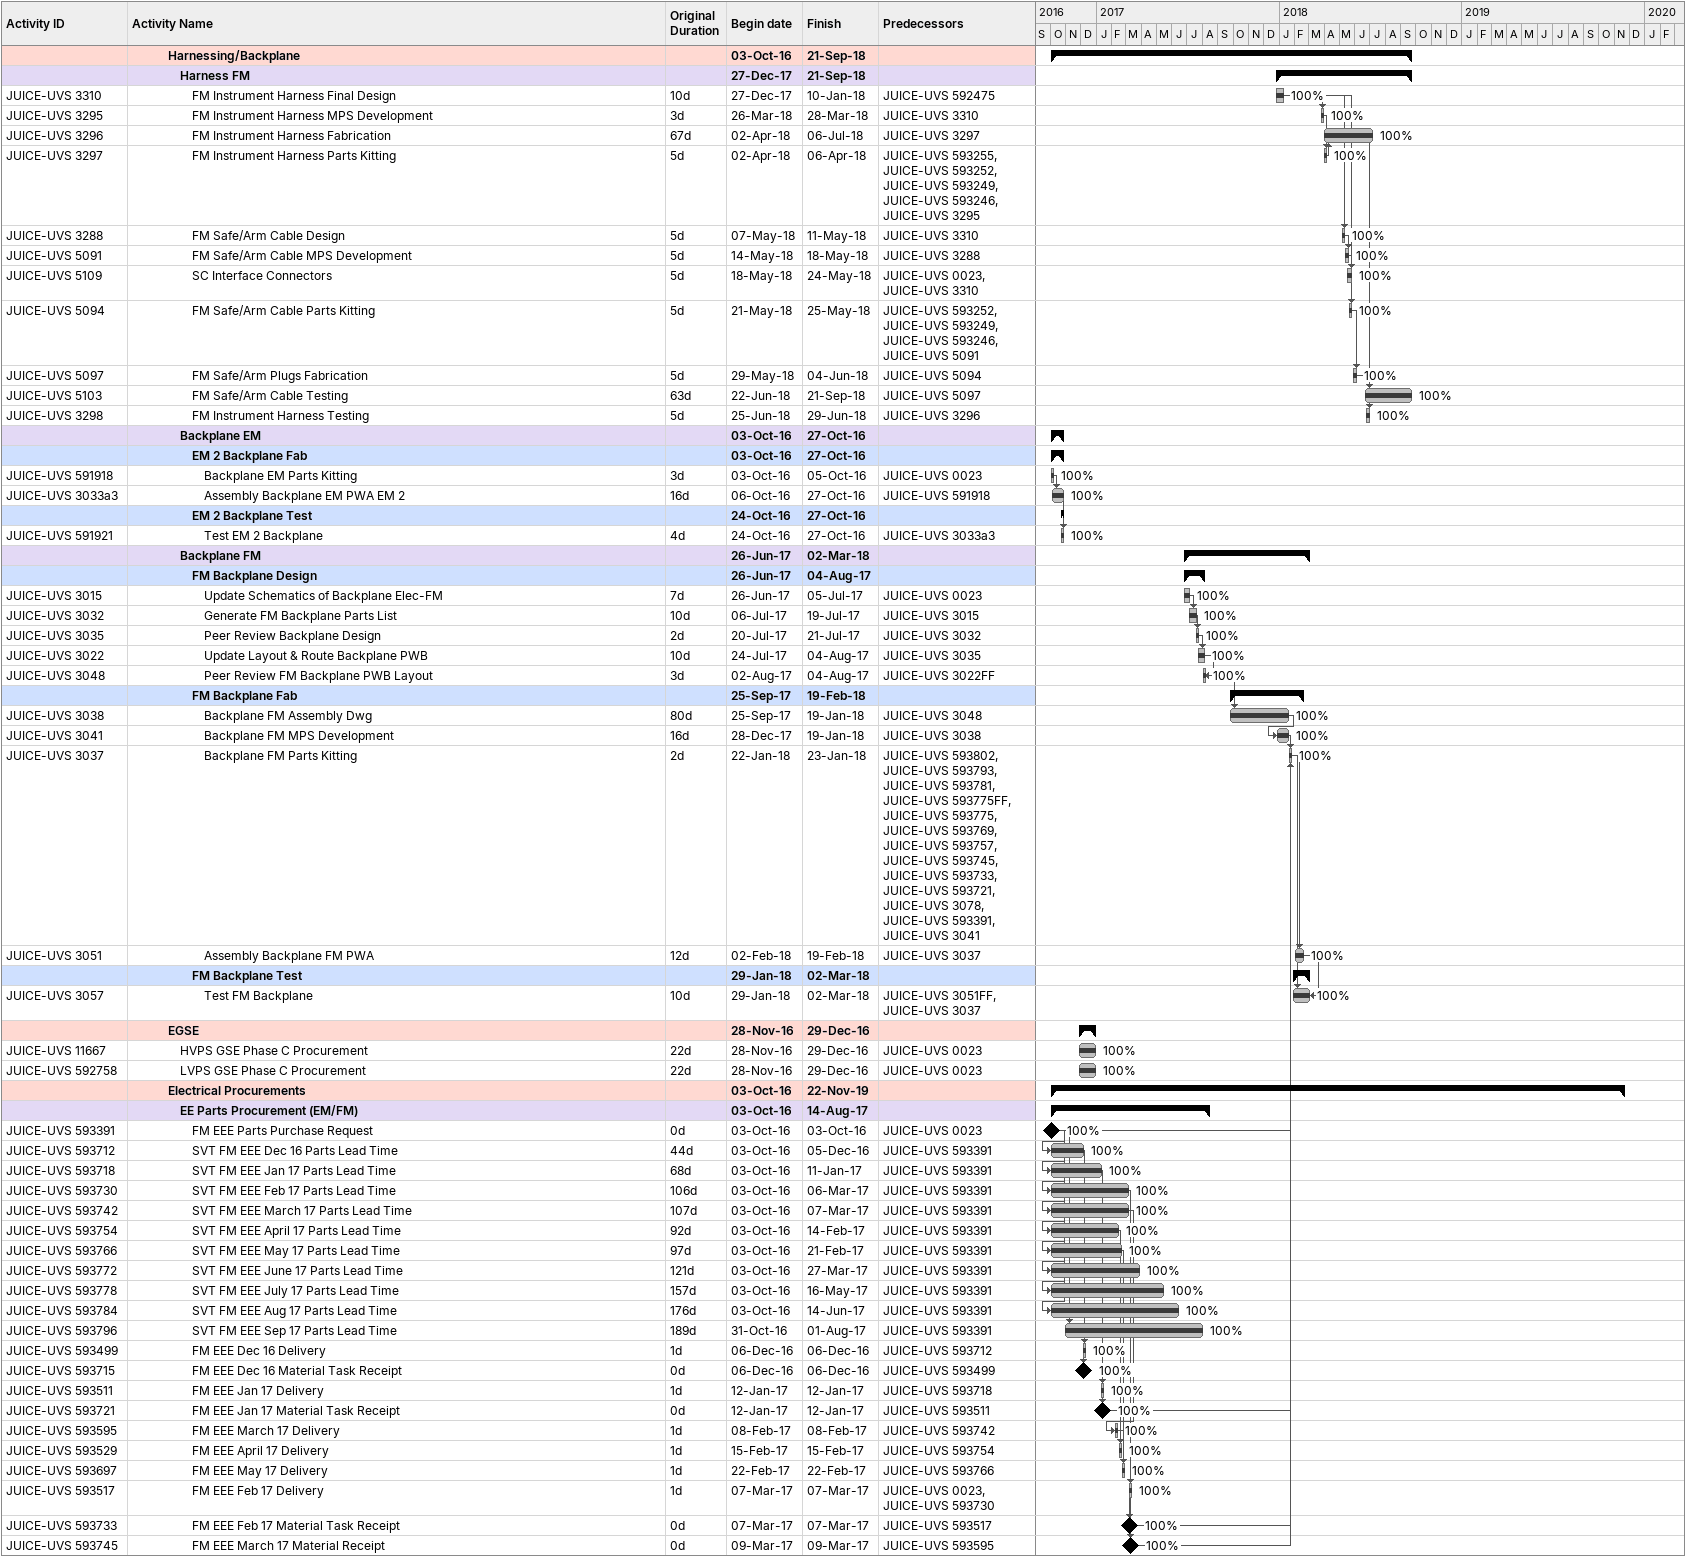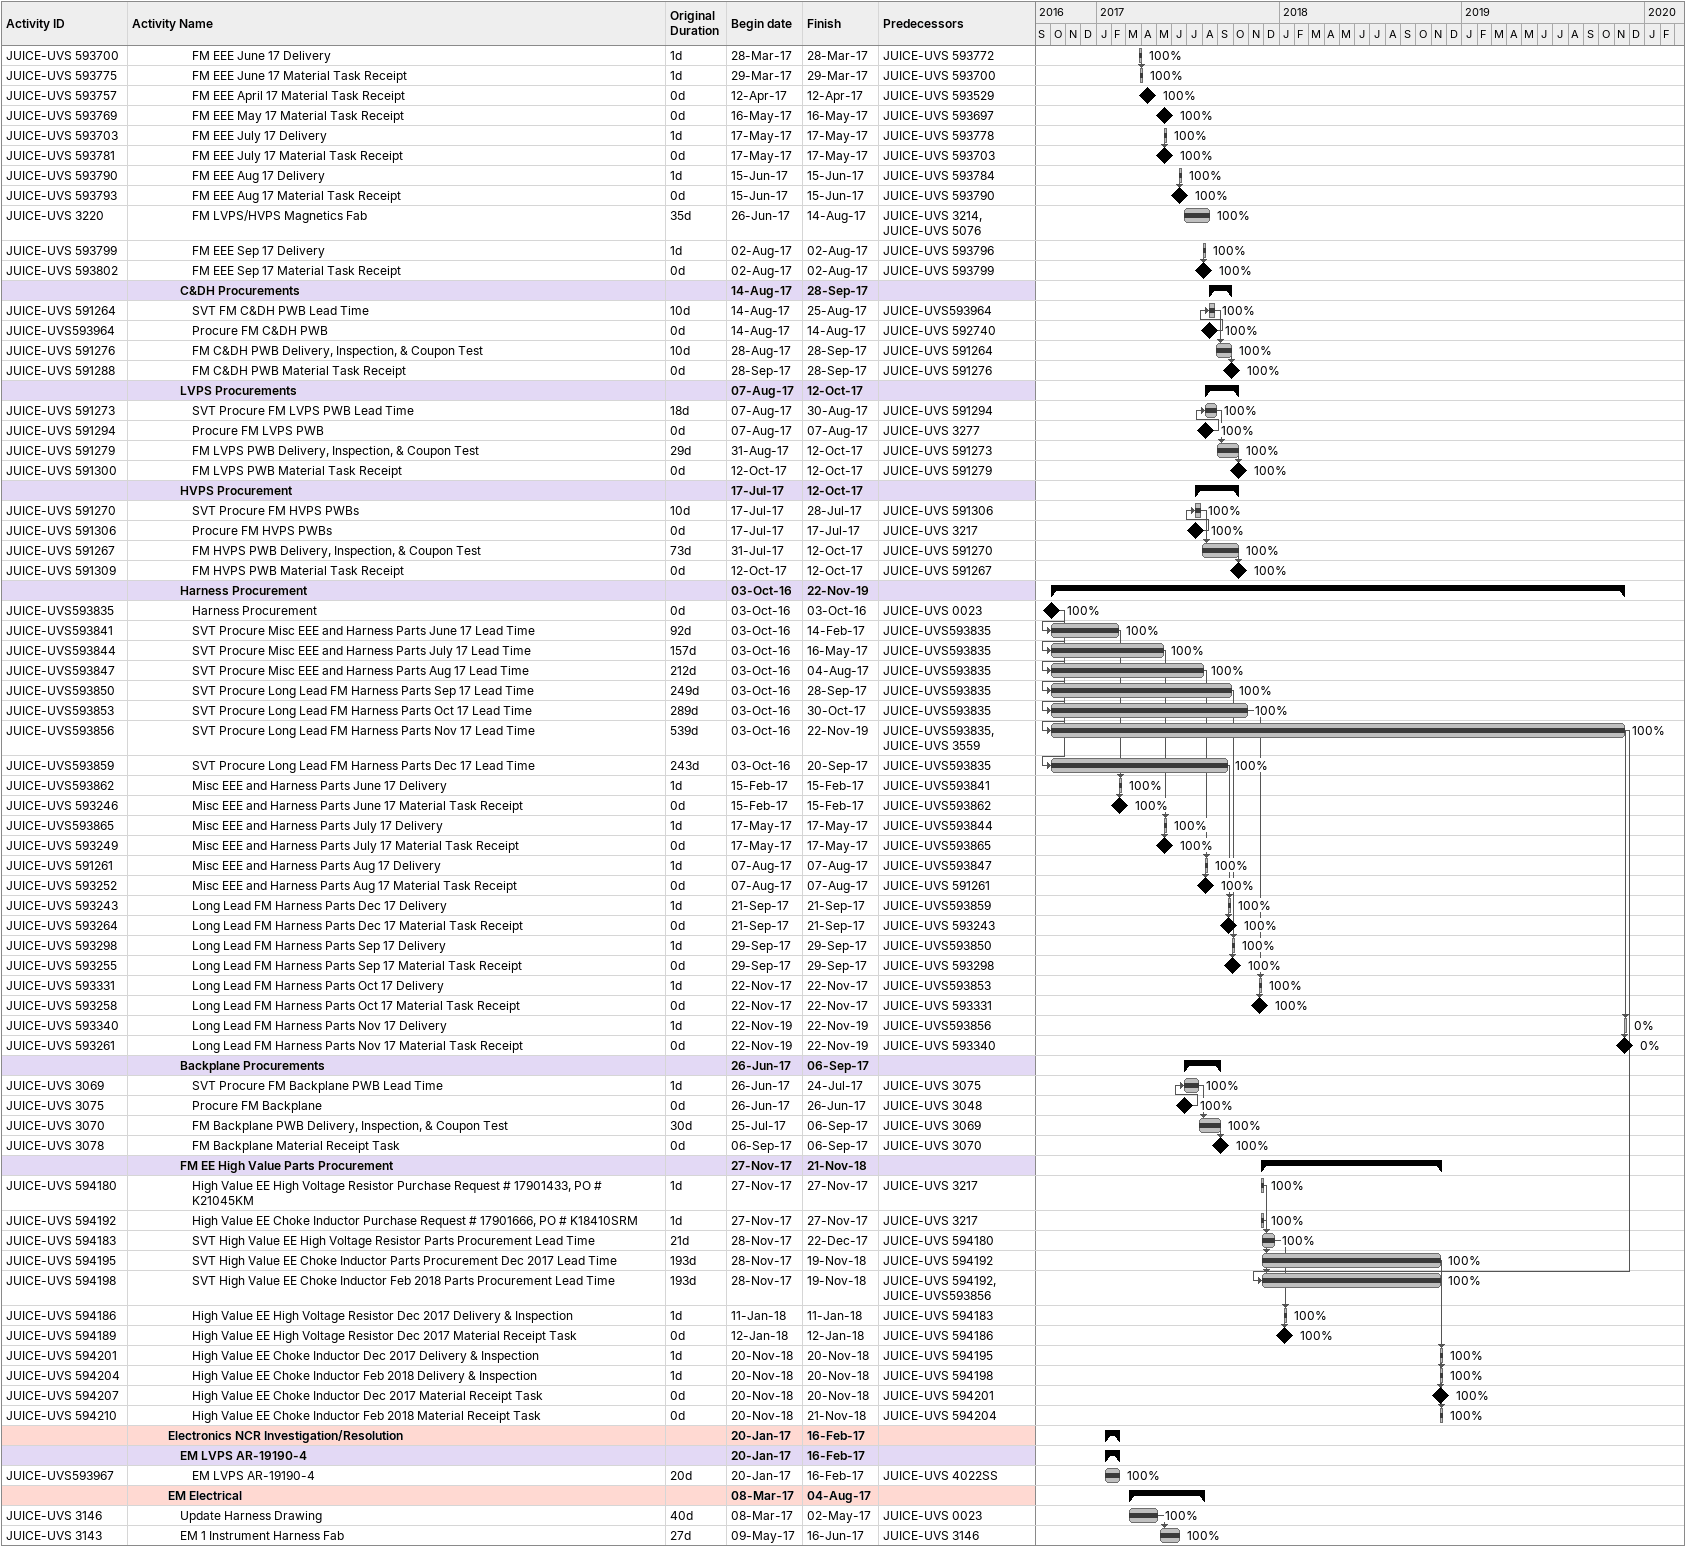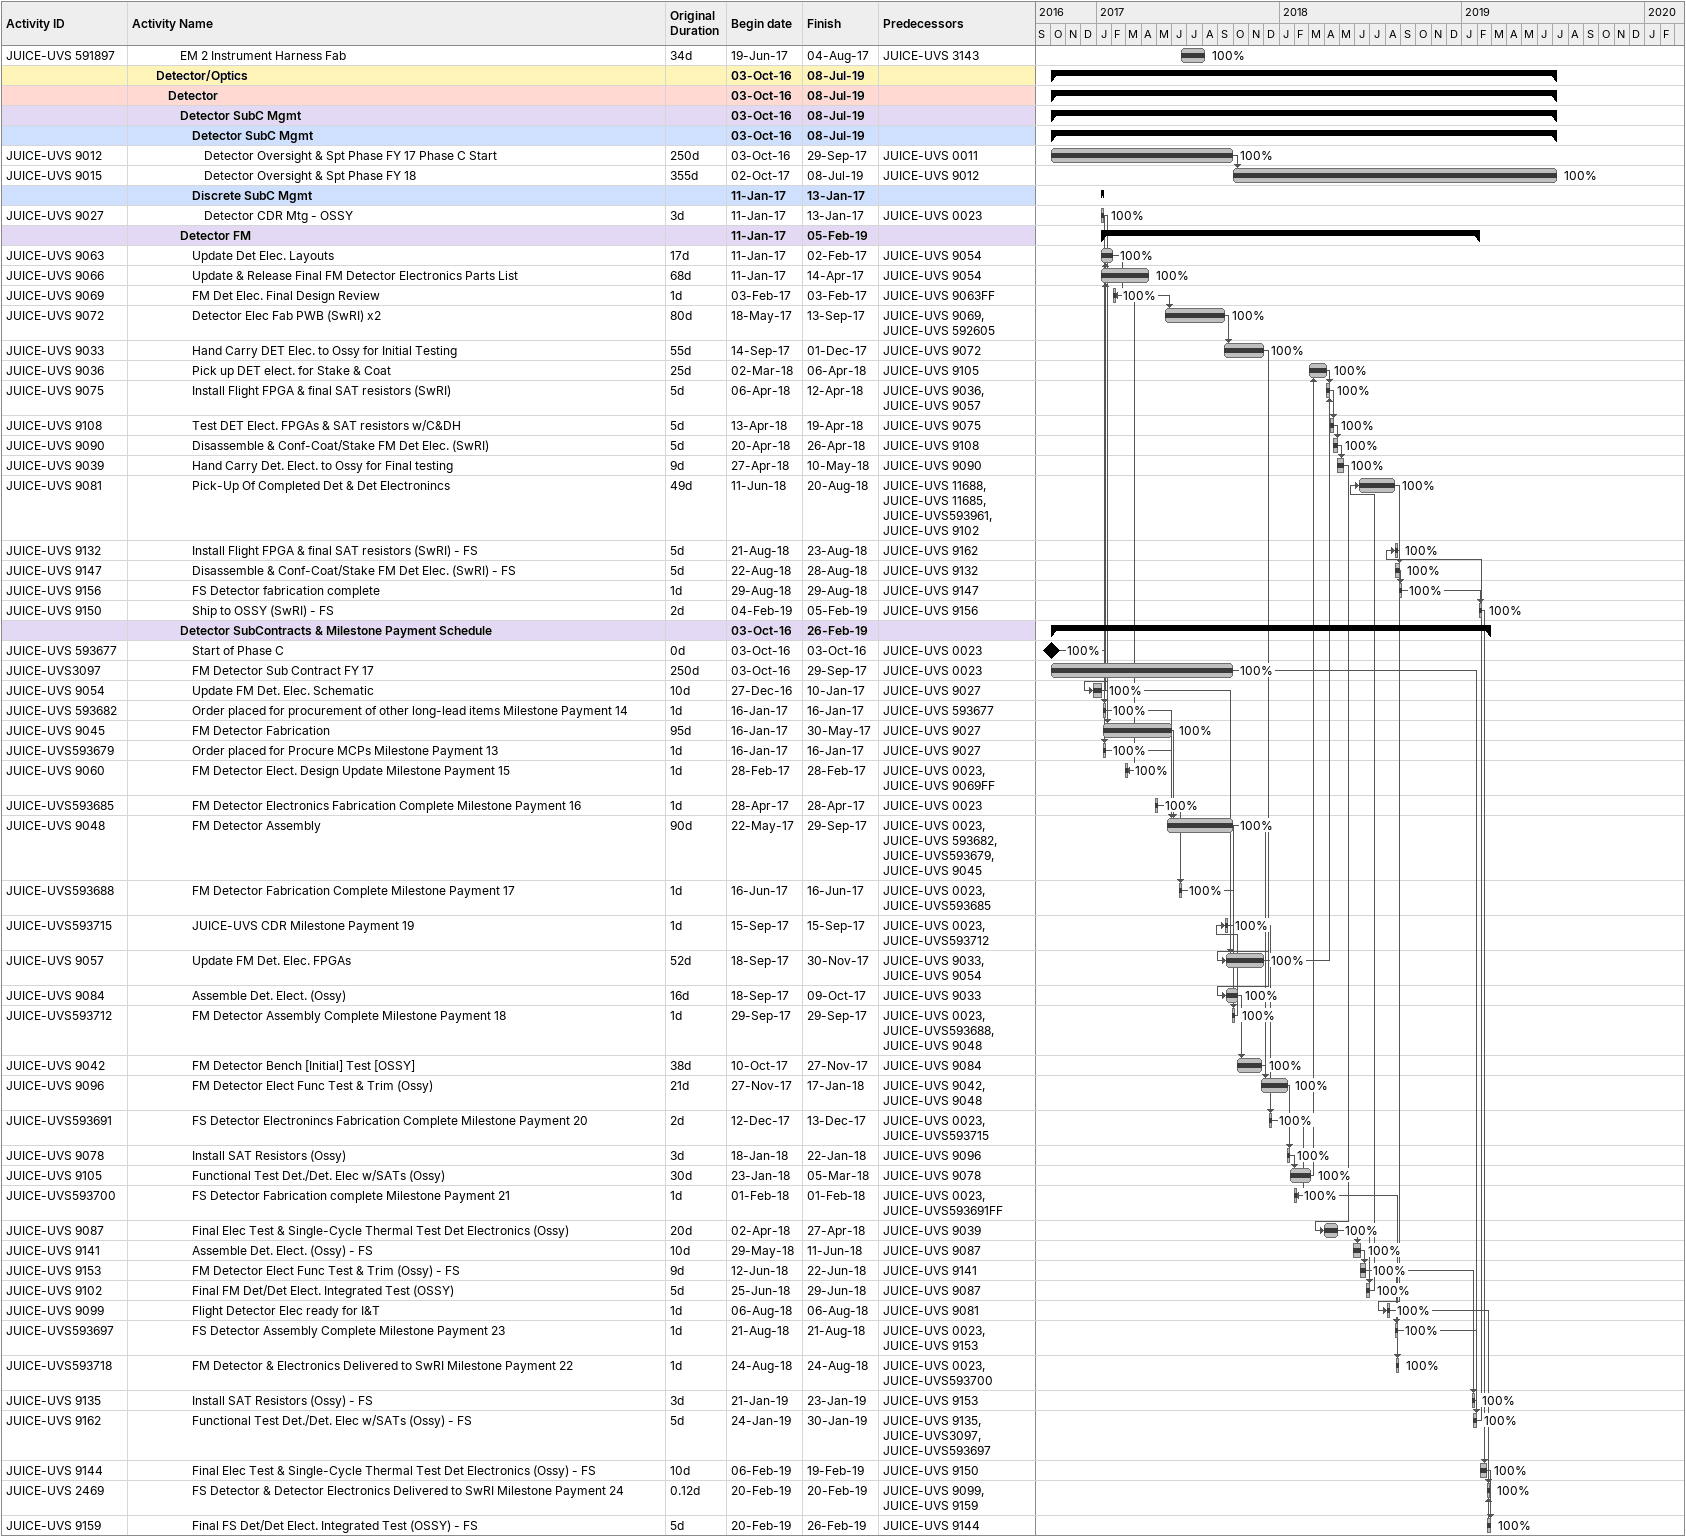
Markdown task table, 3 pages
| ID | Level | Task | Original duration | Start | Finish | Predecessors | % complete |
|---|---|---|---|---|---|---|---|
|  | 4 | **Harnessing/Backplane** |  | 2016-10-03 | 2018-09-21 |  |  |
|  | 5 | **Harness FM** |  | 2017-12-27 | 2018-09-21 |  |  |
| JUICE-UVS 3310 | 6 | FM Instrument Harness Final Design | 10d | 2017-12-27 | 2018-01-10 | JUICE-UVS 592475 | 100 |
| JUICE-UVS 3295 | 6 | FM Instrument Harness MPS Development | 3d | 2018-03-26 | 2018-03-28 | JUICE-UVS 3310 | 100 |
| JUICE-UVS 3296 | 6 | FM Instrument Harness Fabrication | 67d | 2018-04-02 | 2018-07-06 | JUICE-UVS 3297 | 100 |
| JUICE-UVS 3297 | 6 | FM Instrument Harness Parts Kitting | 5d | 2018-04-02 | 2018-04-06 | JUICE-UVS 593255, JUICE-UVS 593252, JUICE-UVS 593249, JUICE-UVS 593246, JUICE-UVS 3295 | 100 |
| JUICE-UVS 3288 | 6 | FM Safe/Arm Cable Design | 5d | 2018-05-07 | 2018-05-11 | JUICE-UVS 3310 | 100 |
| JUICE-UVS 5091 | 6 | FM Safe/Arm Cable MPS Development | 5d | 2018-05-14 | 2018-05-18 | JUICE-UVS 3288 | 100 |
| JUICE-UVS 5109 | 6 | SC Interface Connectors | 5d | 2018-05-18 | 2018-05-24 | JUICE-UVS 0023, JUICE-UVS 3310 | 100 |
| JUICE-UVS 5094 | 6 | FM Safe/Arm Cable Parts Kitting | 5d | 2018-05-21 | 2018-05-25 | JUICE-UVS 593252, JUICE-UVS 593249, JUICE-UVS 593246, JUICE-UVS 5091 | 100 |
| JUICE-UVS 5097 | 6 | FM Safe/Arm Plugs Fabrication | 5d | 2018-05-29 | 2018-06-04 | JUICE-UVS 5094 | 100 |
| JUICE-UVS 5103 | 6 | FM Safe/Arm Cable Testing | 63d | 2018-06-22 | 2018-09-21 | JUICE-UVS 5097 | 100 |
| JUICE-UVS 3298 | 6 | FM Instrument Harness Testing | 5d | 2018-06-25 | 2018-06-29 | JUICE-UVS 3296 | 100 |
|  | 5 | **Backplane EM** |  | 2016-10-03 | 2016-10-27 |  |  |
|  | 6 | **EM 2 Backplane Fab** |  | 2016-10-03 | 2016-10-27 |  |  |
| JUICE-UVS 591918 | 7 | Backplane EM Parts Kitting | 3d | 2016-10-03 | 2016-10-05 | JUICE-UVS 0023 | 100 |
| JUICE-UVS 3033a3 | 7 | Assembly Backplane EM PWA EM 2 | 16d | 2016-10-06 | 2016-10-27 | JUICE-UVS 591918 | 100 |
|  | 6 | **EM 2 Backplane Test** |  | 2016-10-24 | 2016-10-27 |  |  |
| JUICE-UVS 591921 | 7 | Test EM 2 Backplane | 4d | 2016-10-24 | 2016-10-27 | JUICE-UVS 3033a3 | 100 |
|  | 5 | **Backplane FM** |  | 2017-06-26 | 2018-03-02 |  |  |
|  | 6 | **FM Backplane Design** |  | 2017-06-26 | 2017-08-04 |  |  |
| JUICE-UVS 3015 | 7 | Update Schematics of Backplane Elec-FM | 7d | 2017-06-26 | 2017-07-05 | JUICE-UVS 0023 | 100 |
| JUICE-UVS 3032 | 7 | Generate FM Backplane Parts List | 10d | 2017-07-06 | 2017-07-19 | JUICE-UVS 3015 | 100 |
| JUICE-UVS 3035 | 7 | Peer Review Backplane Design | 2d | 2017-07-20 | 2017-07-21 | JUICE-UVS 3032 | 100 |
| JUICE-UVS 3022 | 7 | Update Layout & Route Backplane PWB | 10d | 2017-07-24 | 2017-08-04 | JUICE-UVS 3035 | 100 |
| JUICE-UVS 3048 | 7 | Peer Review FM Backplane PWB Layout | 3d | 2017-08-02 | 2017-08-04 | JUICE-UVS 3022FF | 100 |
|  | 6 | **FM Backplane Fab** |  | 2017-09-25 | 2018-02-19 |  |  |
| JUICE-UVS 3038 | 7 | Backplane FM Assembly Dwg | 80d | 2017-09-25 | 2018-01-19 | JUICE-UVS 3048 | 100 |
| JUICE-UVS 3041 | 7 | Backplane FM MPS Development | 16d | 2017-12-28 | 2018-01-19 | JUICE-UVS 3038 | 100 |
| JUICE-UVS 3037 | 7 | Backplane FM Parts Kitting | 2d | 2018-01-22 | 2018-01-23 | JUICE-UVS 593802, JUICE-UVS 593793, JUICE-UVS 593781, JUICE-UVS 593775FF, JUICE-UVS 593775, JUICE-UVS 593769, JUICE-UVS 593757, JUICE-UVS 593745, JUICE-UVS 593733, JUICE-UVS 593721, JUICE-UVS 3078, JUICE-UVS 593391, JUICE-UVS 3041 | 100 |
| JUICE-UVS 3051 | 7 | Assembly Backplane FM PWA | 12d | 2018-02-02 | 2018-02-19 | JUICE-UVS 3037 | 100 |
|  | 6 | **FM Backplane Test** |  | 2018-01-29 | 2018-03-02 |  |  |
| JUICE-UVS 3057 | 7 | Test FM Backplane | 10d | 2018-01-29 | 2018-03-02 | JUICE-UVS 3051FF, JUICE-UVS 3037 | 100 |
|  | 4 | **EGSE** |  | 2016-11-28 | 2016-12-29 |  |  |
| JUICE-UVS 11667 | 5 | HVPS GSE Phase C Procurement | 22d | 2016-11-28 | 2016-12-29 | JUICE-UVS 0023 | 100 |
| JUICE-UVS 592758 | 5 | LVPS GSE Phase C Procurement | 22d | 2016-11-28 | 2016-12-29 | JUICE-UVS 0023 | 100 |
|  | 4 | **Electrical Procurements** |  | 2016-10-03 | 2019-11-22 |  |  |
|  | 5 | **EE Parts Procurement (EM/FM)** |  | 2016-10-03 | 2017-08-14 |  |  |
| JUICE-UVS 593391 | 6 | FM EEE Parts Purchase Request | 0d | 2016-10-03 | 2016-10-03 | JUICE-UVS 0023 | 100 |
| JUICE-UVS 593712 | 6 | SVT FM EEE Dec 16 Parts Lead Time | 44d | 2016-10-03 | 2016-12-05 | JUICE-UVS 593391 | 100 |
| JUICE-UVS 593718 | 6 | SVT FM EEE Jan 17 Parts Lead Time | 68d | 2016-10-03 | 2017-01-11 | JUICE-UVS 593391 | 100 |
| JUICE-UVS 593730 | 6 | SVT FM EEE Feb 17 Parts Lead Time | 106d | 2016-10-03 | 2017-03-06 | JUICE-UVS 593391 | 100 |
| JUICE-UVS 593742 | 6 | SVT FM EEE March 17 Parts Lead Time | 107d | 2016-10-03 | 2017-03-07 | JUICE-UVS 593391 | 100 |
| JUICE-UVS 593754 | 6 | SVT FM EEE April 17 Parts Lead Time | 92d | 2016-10-03 | 2017-02-14 | JUICE-UVS 593391 | 100 |
| JUICE-UVS 593766 | 6 | SVT FM EEE May 17 Parts Lead Time | 97d | 2016-10-03 | 2017-02-21 | JUICE-UVS 593391 | 100 |
| JUICE-UVS 593772 | 6 | SVT FM EEE June 17 Parts Lead Time | 121d | 2016-10-03 | 2017-03-27 | JUICE-UVS 593391 | 100 |
| JUICE-UVS 593778 | 6 | SVT FM EEE July 17 Parts Lead Time | 157d | 2016-10-03 | 2017-05-16 | JUICE-UVS 593391 | 100 |
| JUICE-UVS 593784 | 6 | SVT FM EEE Aug 17 Parts Lead Time | 176d | 2016-10-03 | 2017-06-14 | JUICE-UVS 593391 | 100 |
| JUICE-UVS 593796 | 6 | SVT FM EEE Sep 17 Parts Lead Time | 189d | 2016-10-31 | 2017-08-01 | JUICE-UVS 593391 | 100 |
| JUICE-UVS 593499 | 6 | FM EEE Dec 16 Delivery | 1d | 2016-12-06 | 2016-12-06 | JUICE-UVS 593712 | 100 |
| JUICE-UVS 593715 | 6 | FM EEE Dec 16 Material Task Receipt | 0d | 2016-12-06 | 2016-12-06 | JUICE-UVS 593499 | 100 |
| JUICE-UVS 593511 | 6 | FM EEE Jan 17 Delivery | 1d | 2017-01-12 | 2017-01-12 | JUICE-UVS 593718 | 100 |
| JUICE-UVS 593721 | 6 | FM EEE Jan 17 Material Task Receipt | 0d | 2017-01-12 | 2017-01-12 | JUICE-UVS 593511 | 100 |
| JUICE-UVS 593595 | 6 | FM EEE March 17 Delivery | 1d | 2017-02-08 | 2017-02-08 | JUICE-UVS 593742 | 100 |
| JUICE-UVS 593529 | 6 | FM EEE April 17 Delivery | 1d | 2017-02-15 | 2017-02-15 | JUICE-UVS 593754 | 100 |
| JUICE-UVS 593697 | 6 | FM EEE May 17 Delivery | 1d | 2017-02-22 | 2017-02-22 | JUICE-UVS 593766 | 100 |
| JUICE-UVS 593517 | 6 | FM EEE Feb 17 Delivery | 1d | 2017-03-07 | 2017-03-07 | JUICE-UVS 0023, JUICE-UVS 593730 | 100 |
| JUICE-UVS 593733 | 6 | FM EEE Feb 17 Material Task Receipt | 0d | 2017-03-07 | 2017-03-07 | JUICE-UVS 593517 | 100 |
| JUICE-UVS 593745 | 6 | FM EEE March 17 Material Receipt | 0d | 2017-03-09 | 2017-03-09 | JUICE-UVS 593595 | 100 |
| JUICE-UVS 593700 | 6 | FM EEE June 17 Delivery | 1d | 2017-03-28 | 2017-03-28 | JUICE-UVS 593772 | 100 |
| JUICE-UVS 593775 | 6 | FM EEE June 17 Material Task Receipt | 1d | 2017-03-29 | 2017-03-29 | JUICE-UVS 593700 | 100 |
| JUICE-UVS 593757 | 6 | FM EEE April 17 Material Task Receipt | 0d | 2017-04-12 | 2017-04-12 | JUICE-UVS 593529 | 100 |
| JUICE-UVS 593769 | 6 | FM EEE May 17 Material Task Receipt | 0d | 2017-05-16 | 2017-05-16 | JUICE-UVS 593697 | 100 |
| JUICE-UVS 593703 | 6 | FM EEE July 17 Delivery | 1d | 2017-05-17 | 2017-05-17 | JUICE-UVS 593778 | 100 |
| JUICE-UVS 593781 | 6 | FM EEE July 17 Material Task Receipt | 0d | 2017-05-17 | 2017-05-17 | JUICE-UVS 593703 | 100 |
| JUICE-UVS 593790 | 6 | FM EEE Aug 17 Delivery | 1d | 2017-06-15 | 2017-06-15 | JUICE-UVS 593784 | 100 |
| JUICE-UVS 593793 | 6 | FM EEE Aug 17 Material Task Receipt | 0d | 2017-06-15 | 2017-06-15 | JUICE-UVS 593790 | 100 |
| JUICE-UVS 3220 | 6 | FM LVPS/HVPS Magnetics Fab | 35d | 2017-06-26 | 2017-08-14 | JUICE-UVS 3214, JUICE-UVS 5076 | 100 |
| JUICE-UVS 593799 | 6 | FM EEE Sep 17 Delivery | 1d | 2017-08-02 | 2017-08-02 | JUICE-UVS 593796 | 100 |
| JUICE-UVS 593802 | 6 | FM EEE Sep 17 Material Task Receipt | 0d | 2017-08-02 | 2017-08-02 | JUICE-UVS 593799 | 100 |
|  | 5 | **C&DH Procurements** |  | 2017-08-14 | 2017-09-28 |  |  |
| JUICE-UVS 591264 | 6 | SVT FM C&DH PWB Lead Time | 10d | 2017-08-14 | 2017-08-25 | JUICE-UVS593964 | 100 |
| JUICE-UVS593964 | 6 | Procure FM C&DH PWB | 0d | 2017-08-14 | 2017-08-14 | JUICE-UVS 592740 | 100 |
| JUICE-UVS 591276 | 6 | FM C&DH PWB Delivery, Inspection, & Coupon Test | 10d | 2017-08-28 | 2017-09-28 | JUICE-UVS 591264 | 100 |
| JUICE-UVS 591288 | 6 | FM C&DH PWB Material Task Receipt | 0d | 2017-09-28 | 2017-09-28 | JUICE-UVS 591276 | 100 |
|  | 5 | **LVPS Procurements** |  | 2017-08-07 | 2017-10-12 |  |  |
| JUICE-UVS 591273 | 6 | SVT Procure FM LVPS PWB Lead Time | 18d | 2017-08-07 | 2017-08-30 | JUICE-UVS 591294 | 100 |
| JUICE-UVS 591294 | 6 | Procure FM LVPS PWB | 0d | 2017-08-07 | 2017-08-07 | JUICE-UVS 3277 | 100 |
| JUICE-UVS 591279 | 6 | FM LVPS PWB Delivery, Inspection, & Coupon Test | 29d | 2017-08-31 | 2017-10-12 | JUICE-UVS 591273 | 100 |
| JUICE-UVS 591300 | 6 | FM LVPS PWB Material Task Receipt | 0d | 2017-10-12 | 2017-10-12 | JUICE-UVS 591279 | 100 |
|  | 5 | **HVPS Procurement** |  | 2017-07-17 | 2017-10-12 |  |  |
| JUICE-UVS 591270 | 6 | SVT Procure FM HVPS PWBs | 10d | 2017-07-17 | 2017-07-28 | JUICE-UVS 591306 | 100 |
| JUICE-UVS 591306 | 6 | Procure FM HVPS PWBs | 0d | 2017-07-17 | 2017-07-17 | JUICE-UVS 3217 | 100 |
| JUICE-UVS 591267 | 6 | FM HVPS PWB Delivery, Inspection, & Coupon Test | 73d | 2017-07-31 | 2017-10-12 | JUICE-UVS 591270 | 100 |
| JUICE-UVS 591309 | 6 | FM HVPS PWB Material Task Receipt | 0d | 2017-10-12 | 2017-10-12 | JUICE-UVS 591267 | 100 |
|  | 5 | **Harness Procurement** |  | 2016-10-03 | 2019-11-22 |  |  |
| JUICE-UVS593835 | 6 | Harness Procurement | 0d | 2016-10-03 | 2016-10-03 | JUICE-UVS 0023 | 100 |
| JUICE-UVS593841 | 6 | SVT Procure Misc EEE and Harness Parts June 17 Lead Time | 92d | 2016-10-03 | 2017-02-14 | JUICE-UVS593835 | 100 |
| JUICE-UVS593844 | 6 | SVT Procure Misc EEE and Harness Parts July 17 Lead Time | 157d | 2016-10-03 | 2017-05-16 | JUICE-UVS593835 | 100 |
| JUICE-UVS593847 | 6 | SVT Procure Misc EEE and Harness Parts Aug 17 Lead Time | 212d | 2016-10-03 | 2017-08-04 | JUICE-UVS593835 | 100 |
| JUICE-UVS593850 | 6 | SVT Procure Long Lead FM Harness Parts Sep 17 Lead Time | 249d | 2016-10-03 | 2017-09-28 | JUICE-UVS593835 | 100 |
| JUICE-UVS593853 | 6 | SVT Procure Long Lead FM Harness Parts Oct 17 Lead Time | 289d | 2016-10-03 | 2017-10-30 | JUICE-UVS593835 | 100 |
| JUICE-UVS593856 | 6 | SVT Procure Long Lead FM Harness Parts Nov 17 Lead Time | 539d | 2016-10-03 | 2019-11-22 | JUICE-UVS593835, JUICE-UVS 3559 | 100 |
| JUICE-UVS593859 | 6 | SVT Procure Long Lead FM Harness Parts Dec 17 Lead Time | 243d | 2016-10-03 | 2017-09-20 | JUICE-UVS593835 | 100 |
| JUICE-UVS593862 | 6 | Misc EEE and Harness Parts June 17 Delivery | 1d | 2017-02-15 | 2017-02-15 | JUICE-UVS593841 | 100 |
| JUICE-UVS 593246 | 6 | Misc EEE and Harness Parts June 17 Material Task Receipt | 0d | 2017-02-15 | 2017-02-15 | JUICE-UVS593862 | 100 |
| JUICE-UVS593865 | 6 | Misc EEE and Harness Parts July 17 Delivery | 1d | 2017-05-17 | 2017-05-17 | JUICE-UVS593844 | 100 |
| JUICE-UVS 593249 | 6 | Misc EEE and Harness Parts July 17 Material Task Receipt | 0d | 2017-05-17 | 2017-05-17 | JUICE-UVS593865 | 100 |
| JUICE-UVS 591261 | 6 | Misc EEE and Harness Parts Aug 17 Delivery | 1d | 2017-08-07 | 2017-08-07 | JUICE-UVS593847 | 100 |
| JUICE-UVS 593252 | 6 | Misc EEE and Harness Parts Aug 17 Material Task Receipt | 0d | 2017-08-07 | 2017-08-07 | JUICE-UVS 591261 | 100 |
| JUICE-UVS 593243 | 6 | Long Lead FM Harness Parts Dec 17 Delivery | 1d | 2017-09-21 | 2017-09-21 | JUICE-UVS593859 | 100 |
| JUICE-UVS 593264 | 6 | Long Lead FM Harness Parts Dec 17 Material Task Receipt | 0d | 2017-09-21 | 2017-09-21 | JUICE-UVS 593243 | 100 |
| JUICE-UVS 593298 | 6 | Long Lead FM Harness Parts Sep 17 Delivery | 1d | 2017-09-29 | 2017-09-29 | JUICE-UVS593850 | 100 |
| JUICE-UVS 593255 | 6 | Long Lead FM Harness Parts Sep 17 Material Task Receipt | 0d | 2017-09-29 | 2017-09-29 | JUICE-UVS 593298 | 100 |
| JUICE-UVS 593331 | 6 | Long Lead FM Harness Parts Oct 17 Delivery | 1d | 2017-11-22 | 2017-11-22 | JUICE-UVS593853 | 100 |
| JUICE-UVS 593258 | 6 | Long Lead FM Harness Parts Oct 17 Material Task Receipt | 0d | 2017-11-22 | 2017-11-22 | JUICE-UVS 593331 | 100 |
| JUICE-UVS 593340 | 6 | Long Lead FM Harness Parts Nov 17 Delivery | 1d | 2019-11-22 | 2019-11-22 | JUICE-UVS593856 | 0 |
| JUICE-UVS 593261 | 6 | Long Lead FM Harness Parts Nov 17 Material Task Receipt | 0d | 2019-11-22 | 2019-11-22 | JUICE-UVS 593340 | 0 |
|  | 5 | **Backplane Procurements** |  | 2017-06-26 | 2017-09-06 |  |  |
| JUICE-UVS 3069 | 6 | SVT Procure FM Backplane PWB Lead Time | 1d | 2017-06-26 | 2017-07-24 | JUICE-UVS 3075 | 100 |
| JUICE-UVS 3075 | 6 | Procure FM Backplane | 0d | 2017-06-26 | 2017-06-26 | JUICE-UVS 3048 | 100 |
| JUICE-UVS 3070 | 6 | FM Backplane PWB Delivery, Inspection, & Coupon Test | 30d | 2017-07-25 | 2017-09-06 | JUICE-UVS 3069 | 100 |
| JUICE-UVS 3078 | 6 | FM Backplane Material Receipt Task | 0d | 2017-09-06 | 2017-09-06 | JUICE-UVS 3070 | 100 |
|  | 5 | **FM EE High Value Parts Procurement** |  | 2017-11-27 | 2018-11-21 |  |  |
| JUICE-UVS 594180 | 6 | High Value EE High Voltage Resistor Purchase Request # 17901433, PO # K21045KM | 1d | 2017-11-27 | 2017-11-27 | JUICE-UVS 3217 | 100 |
| JUICE-UVS 594192 | 6 | High Value EE Choke Inductor Purchase Request # 17901666, PO # K18410SRM | 1d | 2017-11-27 | 2017-11-27 | JUICE-UVS 3217 | 100 |
| JUICE-UVS 594183 | 6 | SVT High Value EE High Voltage Resistor Parts Procurement Lead Time | 21d | 2017-11-28 | 2017-12-22 | JUICE-UVS 594180 | 100 |
| JUICE-UVS 594195 | 6 | SVT High Value EE Choke Inductor Parts Procurement Dec 2017 Lead Time | 193d | 2017-11-28 | 2018-11-19 | JUICE-UVS 594192 | 100 |
| JUICE-UVS 594198 | 6 | SVT High Value EE Choke Inductor Feb 2018 Parts Procurement Lead Time | 193d | 2017-11-28 | 2018-11-19 | JUICE-UVS 594192, JUICE-UVS593856 | 100 |
| JUICE-UVS 594186 | 6 | High Value EE High Voltage Resistor Dec 2017 Delivery & Inspection | 1d | 2018-01-11 | 2018-01-11 | JUICE-UVS 594183 | 100 |
| JUICE-UVS 594189 | 6 | High Value EE High Voltage Resistor Dec 2017 Material Receipt Task | 0d | 2018-01-12 | 2018-01-12 | JUICE-UVS 594186 | 100 |
| JUICE-UVS 594201 | 6 | High Value EE Choke Inductor Dec 2017 Delivery & Inspection | 1d | 2018-11-20 | 2018-11-20 | JUICE-UVS 594195 | 100 |
| JUICE-UVS 594204 | 6 | High Value EE Choke Inductor Feb 2018 Delivery & Inspection | 1d | 2018-11-20 | 2018-11-20 | JUICE-UVS 594198 | 100 |
| JUICE-UVS 594207 | 6 | High Value EE Choke Inductor Dec 2017 Material Receipt Task | 0d | 2018-11-20 | 2018-11-20 | JUICE-UVS 594201 | 100 |
| JUICE-UVS 594210 | 6 | High Value EE Choke Inductor Feb 2018 Material Receipt Task | 0d | 2018-11-20 | 2018-11-21 | JUICE-UVS 594204 | 100 |
|  | 4 | **Electronics NCR Investigation/Resolution** |  | 2017-01-20 | 2017-02-16 |  |  |
|  | 5 | **EM LVPS AR-19190-4** |  | 2017-01-20 | 2017-02-16 |  |  |
| JUICE-UVS593967 | 6 | EM LVPS AR-19190-4 | 20d | 2017-01-20 | 2017-02-16 | JUICE-UVS 4022SS | 100 |
|  | 4 | **EM Electrical** |  | 2017-03-08 | 2017-08-04 |  |  |
| JUICE-UVS 3146 | 5 | Update Harness Drawing | 40d | 2017-03-08 | 2017-05-02 | JUICE-UVS 0023 | 100 |
| JUICE-UVS 3143 | 5 | EM 1 Instrument Harness Fab | 27d | 2017-05-09 | 2017-06-16 | JUICE-UVS 3146 | 100 |
| JUICE-UVS 591897 | 5 | EM 2 Instrument Harness Fab | 34d | 2017-06-19 | 2017-08-04 | JUICE-UVS 3143 | 100 |
|  | 3 | **Detector/Optics** |  | 2016-10-03 | 2019-07-08 |  |  |
|  | 4 | **Detector** |  | 2016-10-03 | 2019-07-08 |  |  |
|  | 5 | **Detector SubC Mgmt** |  | 2016-10-03 | 2019-07-08 |  |  |
|  | 6 | **Detector SubC Mgmt** |  | 2016-10-03 | 2019-07-08 |  |  |
| JUICE-UVS 9012 | 7 | Detector Oversight & Spt Phase FY 17 Phase C Start | 250d | 2016-10-03 | 2017-09-29 | JUICE-UVS 0011 | 100 |
| JUICE-UVS 9015 | 7 | Detector Oversight & Spt Phase FY 18 | 355d | 2017-10-02 | 2019-07-08 | JUICE-UVS 9012 | 100 |
|  | 6 | **Discrete SubC Mgmt** |  | 2017-01-11 | 2017-01-13 |  |  |
| JUICE-UVS 9027 | 7 | Detector CDR Mtg - OSSY | 3d | 2017-01-11 | 2017-01-13 | JUICE-UVS 0023 | 100 |
|  | 5 | **Detector FM** |  | 2017-01-11 | 2019-02-05 |  |  |
| JUICE-UVS 9063 | 6 | Update Det Elec. Layouts | 17d | 2017-01-11 | 2017-02-02 | JUICE-UVS 9054 | 100 |
| JUICE-UVS 9066 | 6 | Update & Release Final FM Detector Electronics Parts List | 68d | 2017-01-11 | 2017-04-14 | JUICE-UVS 9054 | 100 |
| JUICE-UVS 9069 | 6 | FM Det Elec. Final Design Review | 1d | 2017-02-03 | 2017-02-03 | JUICE-UVS 9063FF | 100 |
| JUICE-UVS 9072 | 6 | Detector Elec Fab PWB (SwRI) x2 | 80d | 2017-05-18 | 2017-09-13 | JUICE-UVS 9069, JUICE-UVS 592605 | 100 |
| JUICE-UVS 9033 | 6 | Hand Carry DET Elec. to Ossy for Initial Testing | 55d | 2017-09-14 | 2017-12-01 | JUICE-UVS 9072 | 100 |
| JUICE-UVS 9036 | 6 | Pick up DET elect. for Stake & Coat | 25d | 2018-03-02 | 2018-04-06 | JUICE-UVS 9105 | 100 |
| JUICE-UVS 9075 | 6 | Install Flight FPGA & final SAT resistors (SwRI) | 5d | 2018-04-06 | 2018-04-12 | JUICE-UVS 9036, JUICE-UVS 9057 | 100 |
| JUICE-UVS 9108 | 6 | Test DET Elect. FPGAs & SAT resistors w/C&DH | 5d | 2018-04-13 | 2018-04-19 | JUICE-UVS 9075 | 100 |
| JUICE-UVS 9090 | 6 | Disassemble & Conf-Coat/Stake FM Det Elec. (SwRI) | 5d | 2018-04-20 | 2018-04-26 | JUICE-UVS 9108 | 100 |
| JUICE-UVS 9039 | 6 | Hand Carry Det. Elect. to Ossy for Final testing | 9d | 2018-04-27 | 2018-05-10 | JUICE-UVS 9090 | 100 |
| JUICE-UVS 9081 | 6 | Pick-Up Of Completed Det & Det Electronincs | 49d | 2018-06-11 | 2018-08-20 | JUICE-UVS 11688, JUICE-UVS 11685, JUICE-UVS593961, JUICE-UVS 9102 | 100 |
| JUICE-UVS 9132 | 6 | Install Flight FPGA & final SAT resistors (SwRI) - FS | 5d | 2018-08-21 | 2018-08-23 | JUICE-UVS 9162 | 100 |
| JUICE-UVS 9147 | 6 | Disassemble & Conf-Coat/Stake FM Det Elec. (SwRI) - FS | 5d | 2018-08-22 | 2018-08-28 | JUICE-UVS 9132 | 100 |
| JUICE-UVS 9156 | 6 | FS Detector fabrication complete | 1d | 2018-08-29 | 2018-08-29 | JUICE-UVS 9147 | 100 |
| JUICE-UVS 9150 | 6 | Ship to OSSY (SwRI) - FS | 2d | 2019-02-04 | 2019-02-05 | JUICE-UVS 9156 | 100 |
|  | 5 | **Detector SubContracts & Milestone Payment Schedule** |  | 2016-10-03 | 2019-02-26 |  |  |
| JUICE-UVS 593677 | 6 | Start of Phase C | 0d | 2016-10-03 | 2016-10-03 | JUICE-UVS 0023 | 100 |
| JUICE-UVS3097 | 6 | FM Detector Sub Contract FY 17 | 250d | 2016-10-03 | 2017-09-29 | JUICE-UVS 0023 | 100 |
| JUICE-UVS 9054 | 6 | Update FM Det. Elec. Schematic | 10d | 2016-12-27 | 2017-01-10 | JUICE-UVS 9027 | 100 |
| JUICE-UVS 593682 | 6 | Order placed for procurement of other long-lead items Milestone Payment 14 | 1d | 2017-01-16 | 2017-01-16 | JUICE-UVS 593677 | 100 |
| JUICE-UVS 9045 | 6 | FM Detector Fabrication | 95d | 2017-01-16 | 2017-05-30 | JUICE-UVS 9027 | 100 |
| JUICE-UVS593679 | 6 | Order placed for Procure MCPs Milestone Payment 13 | 1d | 2017-01-16 | 2017-01-16 | JUICE-UVS 9027 | 100 |
| JUICE-UVS 9060 | 6 | FM Detector Elect. Design Update Milestone Payment 15 | 1d | 2017-02-28 | 2017-02-28 | JUICE-UVS 0023, JUICE-UVS 9069FF | 100 |
| JUICE-UVS593685 | 6 | FM Detector Electronics Fabrication Complete Milestone Payment 16 | 1d | 2017-04-28 | 2017-04-28 | JUICE-UVS 0023 | 100 |
| JUICE-UVS 9048 | 6 | FM Detector Assembly | 90d | 2017-05-22 | 2017-09-29 | JUICE-UVS 0023, JUICE-UVS 593682, JUICE-UVS593679, JUICE-UVS 9045 | 100 |
| JUICE-UVS593688 | 6 | FM Detector Fabrication Complete Milestone Payment 17 | 1d | 2017-06-16 | 2017-06-16 | JUICE-UVS 0023, JUICE-UVS593685 | 100 |
| JUICE-UVS593715 | 6 | JUICE-UVS CDR Milestone Payment 19 | 1d | 2017-09-15 | 2017-09-15 | JUICE-UVS 0023, JUICE-UVS593712 | 100 |
| JUICE-UVS 9057 | 6 | Update FM Det. Elec. FPGAs | 52d | 2017-09-18 | 2017-11-30 | JUICE-UVS 9033, JUICE-UVS 9054 | 100 |
| JUICE-UVS 9084 | 6 | Assemble Det. Elect. (Ossy) | 16d | 2017-09-18 | 2017-10-09 | JUICE-UVS 9033 | 100 |
| JUICE-UVS593712 | 6 | FM Detector Assembly Complete Milestone Payment 18 | 1d | 2017-09-29 | 2017-09-29 | JUICE-UVS 0023, JUICE-UVS593688, JUICE-UVS 9048 | 100 |
| JUICE-UVS 9042 | 6 | FM Detector Bench [Initial] Test [OSSY] | 38d | 2017-10-10 | 2017-11-27 | JUICE-UVS 9084 | 100 |
| JUICE-UVS 9096 | 6 | FM Detector Elect Func Test & Trim (Ossy) | 21d | 2017-11-27 | 2018-01-17 | JUICE-UVS 9042, JUICE-UVS 9048 | 100 |
| JUICE-UVS593691 | 6 | FS Detector Electronincs Fabrication Complete Milestone Payment 20 | 2d | 2017-12-12 | 2017-12-13 | JUICE-UVS 0023, JUICE-UVS593715 | 100 |
| JUICE-UVS 9078 | 6 | Install SAT Resistors (Ossy) | 3d | 2018-01-18 | 2018-01-22 | JUICE-UVS 9096 | 100 |
| JUICE-UVS 9105 | 6 | Functional Test Det./Det. Elec w/SATs (Ossy) | 30d | 2018-01-23 | 2018-03-05 | JUICE-UVS 9078 | 100 |
| JUICE-UVS593700 | 6 | FS Detector Fabrication complete Milestone Payment 21 | 1d | 2018-02-01 | 2018-02-01 | JUICE-UVS 0023, JUICE-UVS593691FF | 100 |
| JUICE-UVS 9087 | 6 | Final Elec Test & Single-Cycle Thermal Test Det Electronics (Ossy) | 20d | 2018-04-02 | 2018-04-27 | JUICE-UVS 9039 | 100 |
| JUICE-UVS 9141 | 6 | Assemble Det. Elect. (Ossy) - FS | 10d | 2018-05-29 | 2018-06-11 | JUICE-UVS 9087 | 100 |
| JUICE-UVS 9153 | 6 | FM Detector Elect Func Test & Trim (Ossy) - FS | 9d | 2018-06-12 | 2018-06-22 | JUICE-UVS 9141 | 100 |
| JUICE-UVS 9102 | 6 | Final FM Det/Det Elect. Integrated Test (OSSY) | 5d | 2018-06-25 | 2018-06-29 | JUICE-UVS 9087 | 100 |
| JUICE-UVS 9099 | 6 | Flight Detector Elec ready for I&T | 1d | 2018-08-06 | 2018-08-06 | JUICE-UVS 9081 | 100 |
| JUICE-UVS593697 | 6 | FS Detector Assembly Complete Milestone Payment 23 | 1d | 2018-08-21 | 2018-08-21 | JUICE-UVS 0023, JUICE-UVS 9153 | 100 |
| JUICE-UVS593718 | 6 | FM Detector & Electronics Delivered to SwRI Milestone Payment 22 | 1d | 2018-08-24 | 2018-08-24 | JUICE-UVS 0023, JUICE-UVS593700 | 100 |
| JUICE-UVS 9135 | 6 | Install SAT Resistors (Ossy) - FS | 3d | 2019-01-21 | 2019-01-23 | JUICE-UVS 9153 | 100 |
| JUICE-UVS 9162 | 6 | Functional Test Det./Det. Elec w/SATs (Ossy) - FS | 5d | 2019-01-24 | 2019-01-30 | JUICE-UVS 9135, JUICE-UVS3097, JUICE-UVS593697 | 100 |
| JUICE-UVS 9144 | 6 | Final Elec Test & Single-Cycle Thermal Test Det Electronics (Ossy) - FS | 10d | 2019-02-06 | 2019-02-19 | JUICE-UVS 9150 | 100 |
| JUICE-UVS 2469 | 6 | FS Detector & Detector Electronics Delivered to SwRI Milestone Payment 24 | 0.12d | 2019-02-20 | 2019-02-20 | JUICE-UVS 9099, JUICE-UVS 9159 | 100 |
| JUICE-UVS 9159 | 6 | Final FS Det/Det Elect. Integrated Test (OSSY) - FS | 5d | 2019-02-20 | 2019-02-26 | JUICE-UVS 9144 | 100 |
